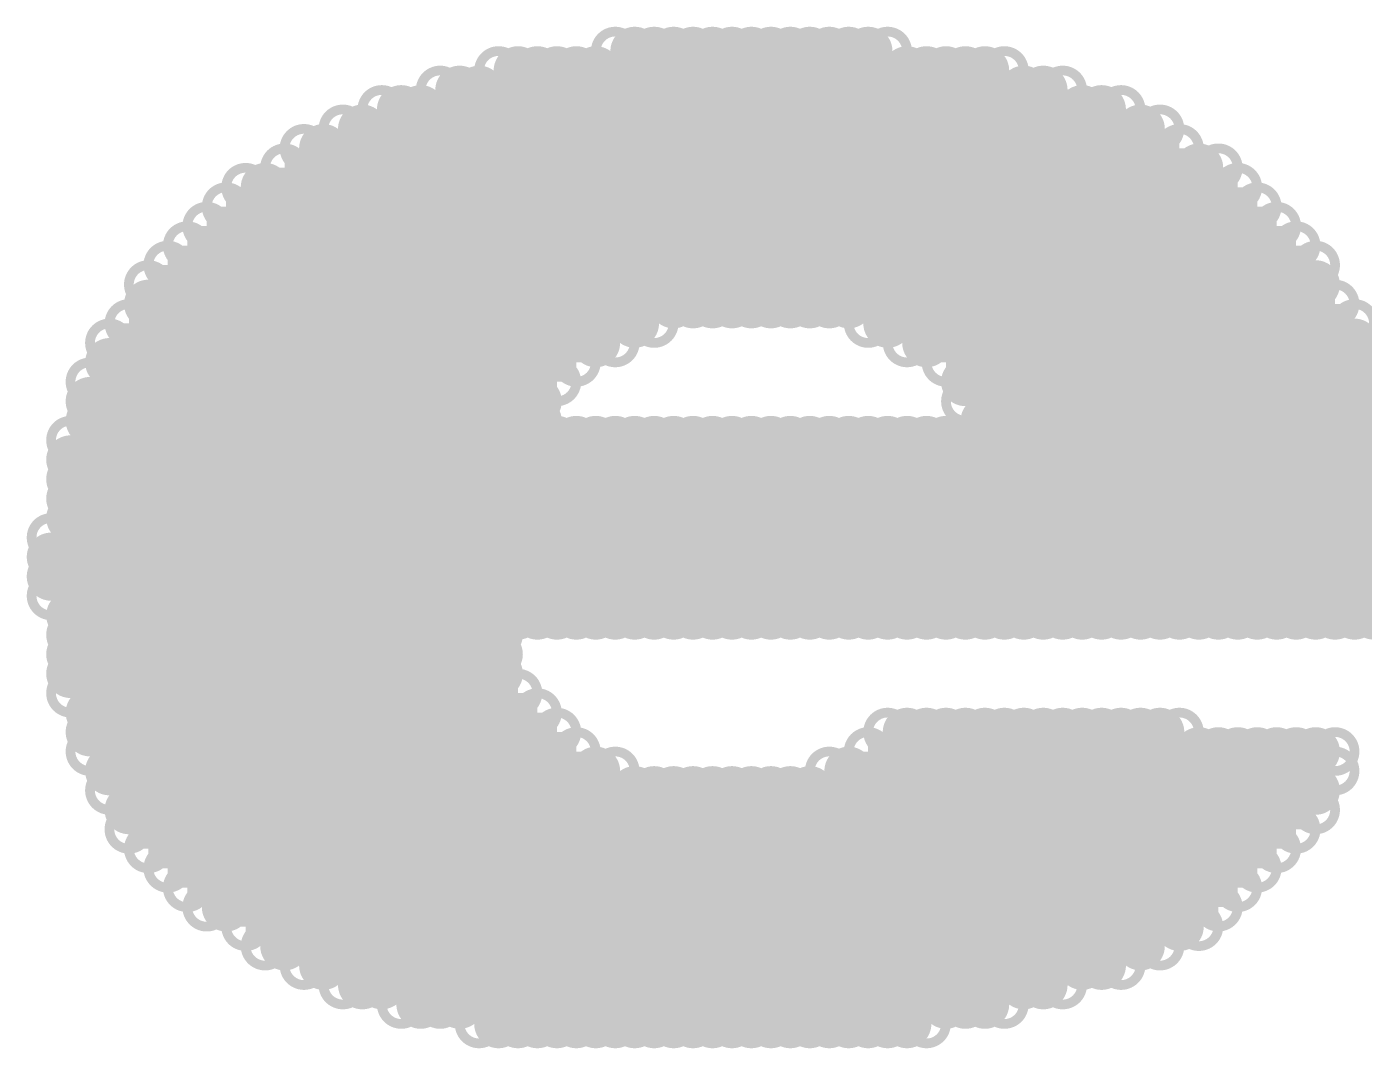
# Model space of a CAD drawing. Extents: x 38 to 5678, y 159 to 4392.
# Drawn here: x 4032.5 to 4170, y 2903.5 to 3008.5 of the extents above; entities that cross this region are included whole.
import ezdxf

# ---------------------------------------------------------------- set-up
doc = ezdxf.new("R2010")
doc.units = 0
doc.layers.add('BOARD_GEOMETRY_SILKSCREEN_TOP', color=1, linetype='CONTINUOUS')

msp = doc.modelspace()

# ---------------------------------------------------------------- linework, layer by layer
at = {"layer": 'BOARD_GEOMETRY_SILKSCREEN_TOP', "const_width": 4}
for points in [[(4092.5, 3006, 1.004911), (4093.5, 3006, 0.995113)], [(4092.5, 3006, 1.004911), (4093.5, 3006, 0.995113)], [(4094.5, 3006, 1.004911), (4095.5, 3006, 0.995113)], [(4096.5, 3006, 1.004911), (4097.5, 3006, 0.995113)], [(4098.5, 3006, 1.004911), (4099.5, 3006, 0.995113)], [(4100.5, 3006, 1.004911), (4101.5, 3006, 0.995113)], [(4102.5, 3006, 1.004911), (4103.5, 3006, 0.995113)], [(4104.5, 3006, 1.004911), (4105.5, 3006, 0.995113)], [(4106.5, 3006, 1.004911), (4107.5, 3006, 0.995113)], [(4108.5, 3006, 1.004911), (4109.5, 3006, 0.995113)], [(4110.5, 3006, 1.004911), (4111.5, 3006, 0.995113)], [(4112.5, 3006, 1.004911), (4113.5, 3006, 0.995113)], [(4114.5, 3006, 1.004911), (4115.5, 3006, 0.995113)], [(4116.5, 3006, 1.004911), (4117.5, 3006, 0.995113)], [(4118.5, 3006, 1.004911), (4119.5, 3006, 0.995113)], [(4120.5, 3006, 1.004911), (4121.5, 3006, 0.995113)], [(4120.5, 3006, 1.004911), (4121.5, 3006, 0.995113)], [(4080.5, 3004, 1.004911), (4081.5, 3004, 0.995113)], [(4080.5, 3004, 1.004911), (4081.5, 3004, 0.995113)], [(4082.5, 3004, 1.004911), (4083.5, 3004, 0.995113)], [(4084.5, 3004, 1.004911), (4085.5, 3004, 0.995113)], [(4086.5, 3004, 1.004911), (4087.5, 3004, 0.995113)], [(4088.5, 3004, 1.004911), (4089.5, 3004, 0.995113)], [(4090.5, 3004, 1.004911), (4091.5, 3004, 0.995113)], [(4122.5, 3004, 1.004911), (4123.5, 3004, 0.995113)], [(4124.5, 3004, 1.004911), (4125.5, 3004, 0.995113)], [(4126.5, 3004, 1.004911), (4127.5, 3004, 0.995113)], [(4128.5, 3004, 1.004911), (4129.5, 3004, 0.995113)], [(4130.5, 3004, 1.004911), (4131.5, 3004, 0.995113)], [(4132.5, 3004, 1.004911), (4133.5, 3004, 0.995113)], [(4132.5, 3004, 1.004911), (4133.5, 3004, 0.995113)], [(4074.5, 3002, 1.004911), (4075.5, 3002, 0.995113)], [(4074.5, 3002, 1.004911), (4075.5, 3002, 0.995113)], [(4076.5, 3002, 1.004911), (4077.5, 3002, 0.995113)], [(4078.5, 3002, 1.004911), (4079.5, 3002, 0.995113)], [(4134.5, 3002, 1.004911), (4135.5, 3002, 0.995113)], [(4136.5, 3002, 1.004911), (4137.5, 3002, 0.995113)], [(4138.5, 3002, 1.004911), (4139.5, 3002, 0.995113)], [(4138.5, 3002, 1.004911), (4139.5, 3002, 0.995113)], [(4068.5, 3000, 1.004911), (4069.5, 3000, 0.995113)], [(4068.5, 3000, 1.004911), (4069.5, 3000, 0.995113)], [(4070.5, 3000, 1.004911), (4071.5, 3000, 0.995113)], [(4072.5, 3000, 1.004911), (4073.5, 3000, 0.995113)], [(4140.5, 3000, 1.004911), (4141.5, 3000, 0.995113)], [(4142.5, 3000, 1.004911), (4143.5, 3000, 0.995113)], [(4144.5, 3000, 1.004911), (4145.5, 3000, 0.995113)], [(4144.5, 3000, 1.004911), (4145.5, 3000, 0.995113)], [(4064.5, 2998, 1.004911), (4065.5, 2998, 0.995113)], [(4064.5, 2998, 1.004911), (4065.5, 2998, 0.995113)], [(4066.5, 2998, 1.004911), (4067.5, 2998, 0.995113)], [(4146.5, 2998, 1.004911), (4147.5, 2998, 0.995113)], [(4148.5, 2998, 1.004911), (4149.5, 2998, 0.995113)], [(4148.5, 2998, 1.004911), (4149.5, 2998, 0.995113)], [(4060.5, 2996, 1.004911), (4061.5, 2996, 0.995113)], [(4060.5, 2996, 1.004911), (4061.5, 2996, 0.995113)], [(4062.5, 2996, 1.004911), (4063.5, 2996, 0.995113)], [(4150.5, 2996, 1.004911), (4151.5, 2996, 0.995113)], [(4150.5, 2996, 1.004911), (4151.5, 2996, 0.995113)], [(4058.5, 2994, 1.004911), (4059.5, 2994, 0.995113)], [(4058.5, 2994, 1.004911), (4059.5, 2994, 0.995113)], [(4152.5, 2994, 1.004911), (4153.5, 2994, 0.995113)], [(4154.5, 2994, 1.004911), (4155.5, 2994, 0.995113)], [(4154.5, 2994, 1.004911), (4155.5, 2994, 0.995113)], [(4054.5, 2992, 1.004911), (4055.5, 2992, 0.995113)], [(4054.5, 2992, 1.004911), (4055.5, 2992, 0.995113)], [(4056.5, 2992, 1.004911), (4057.5, 2992, 0.995113)], [(4156.5, 2992, 1.004911), (4157.5, 2992, 0.995113)], [(4156.5, 2992, 1.004911), (4157.5, 2992, 0.995113)], [(4052.5, 2990, 1.004911), (4053.5, 2990, 0.995113)], [(4052.5, 2990, 1.004911), (4053.5, 2990, 0.995113)], [(4158.5, 2990, 1.004911), (4159.5, 2990, 0.995113)], [(4158.5, 2990, 1.004911), (4159.5, 2990, 0.995113)], [(4050.5, 2988, 1.004911), (4051.5, 2988, 0.995113)], [(4050.5, 2988, 1.004911), (4051.5, 2988, 0.995113)], [(4160.5, 2988, 1.004911), (4161.5, 2988, 0.995113)], [(4160.5, 2988, 1.004911), (4161.5, 2988, 0.995113)], [(4048.5, 2986, 1.004911), (4049.5, 2986, 0.995113)], [(4048.5, 2986, 1.004911), (4049.5, 2986, 0.995113)], [(4162.5, 2986, 1.004911), (4163.5, 2986, 0.995113)], [(4162.5, 2986, 1.004911), (4163.5, 2986, 0.995113)], [(4046.5, 2984, 1.004911), (4047.5, 2984, 0.995113)], [(4046.5, 2984, 1.004911), (4047.5, 2984, 0.995113)], [(4164.5, 2984, 1.004911), (4165.5, 2984, 0.995113)], [(4164.5, 2984, 1.004911), (4165.5, 2984, 0.995113)], [(4044.5, 2982, 1.004911), (4045.5, 2982, 0.995113)], [(4044.5, 2982, 1.004911), (4045.5, 2982, 0.995113)], [(4164.5, 2982, 1.004911), (4165.5, 2982, 0.995113)], [(4044.5, 2980, 1.004911), (4045.5, 2980, 0.995113)], [(4098.5, 2980, 1.004911), (4099.5, 2980, 0.995113)], [(4100.5, 2980, 1.004911), (4101.5, 2980, 0.995113)], [(4102.5, 2980, 1.004911), (4103.5, 2980, 0.995113)], [(4104.5, 2980, 1.004911), (4105.5, 2980, 0.995113)], [(4106.5, 2980, 1.004911), (4107.5, 2980, 0.995113)], [(4108.5, 2980, 1.004911), (4109.5, 2980, 0.995113)], [(4110.5, 2980, 1.004911), (4111.5, 2980, 0.995113)], [(4112.5, 2980, 1.004911), (4113.5, 2980, 0.995113)], [(4114.5, 2980, 1.004911), (4115.5, 2980, 0.995113)], [(4116.5, 2980, 1.004911), (4117.5, 2980, 0.995113)], [(4166.5, 2980, 1.004911), (4167.5, 2980, 0.995113)], [(4166.5, 2980, 1.004911), (4167.5, 2980, 0.995113)], [(4042.5, 2978, 1.004911), (4043.5, 2978, 0.995113)], [(4042.5, 2978, 1.004911), (4043.5, 2978, 0.995113)], [(4094.5, 2978, 1.004911), (4095.5, 2978, 0.995113)], [(4096.5, 2978, 1.004911), (4097.5, 2978, 0.995113)], [(4096.5, 2978, 1.004911), (4097.5, 2978, 0.995113)], [(4118.5, 2978, 1.004911), (4119.5, 2978, 0.995113)], [(4118.5, 2978, 1.004911), (4119.5, 2978, 0.995113)], [(4120.5, 2978, 1.004911), (4121.5, 2978, 0.995113)], [(4168.5, 2978, 1.004911), (4169.5, 2978, 0.995113)], [(4168.5, 2978, 1.004911), (4169.5, 2978, 0.995113)], [(4040.5, 2976, 1.004911), (4041.5, 2976, 0.995113)], [(4040.5, 2976, 1.004911), (4041.5, 2976, 0.995113)], [(4090.5, 2976, 1.004911), (4091.5, 2976, 0.995113)], [(4092.5, 2976, 1.004911), (4093.5, 2976, 0.995113)], [(4092.5, 2976, 1.004911), (4093.5, 2976, 0.995113)], [(4122.5, 2976, 1.004911), (4123.5, 2976, 0.995113)], [(4122.5, 2976, 1.004911), (4123.5, 2976, 0.995113)], [(4124.5, 2976, 1.004911), (4125.5, 2976, 0.995113)], [(4168.5, 2976, 1.004911), (4169.5, 2976, 0.995113)], [(4040.5, 2974, 1.004911), (4041.5, 2974, 0.995113)], [(4088.5, 2974, 1.004911), (4089.5, 2974, 0.995113)], [(4088.5, 2974, 1.004911), (4089.5, 2974, 0.995113)], [(4126.5, 2974, 1.004911), (4127.5, 2974, 0.995113)], [(4126.5, 2974, 1.004911), (4127.5, 2974, 0.995113)], [(4168.5, 2974, 1.004911), (4169.5, 2974, 0.995113)], [(4038.5, 2972, 1.004911), (4039.5, 2972, 0.995113)], [(4038.5, 2972, 1.004911), (4039.5, 2972, 0.995113)], [(4086.5, 2972, 1.004911), (4087.5, 2972, 0.995113)], [(4086.5, 2972, 1.004911), (4087.5, 2972, 0.995113)], [(4128.5, 2972, 1.004911), (4129.5, 2972, 0.995113)], [(4170.5, 2972, 1.004911), (4171.5, 2972, 0.995113)], [(4170.5, 2972, 1.004911), (4171.5, 2972, 0.995113)], [(4038.5, 2970, 1.004911), (4039.5, 2970, 0.995113)], [(4084.5, 2970, 1.004911), (4085.5, 2970, 0.995113)], [(4128.5, 2970, 1.004911), (4129.5, 2970, 0.995113)], [(4128.5, 2970, 1.004911), (4129.5, 2970, 0.995113)], [(4170.5, 2970, 1.004911), (4171.5, 2970, 0.995113)], [(4038.5, 2968, 1.004911), (4039.5, 2968, 0.995113)], [(4084.5, 2968, 1.004911), (4085.5, 2968, 0.995113)], [(4130.5, 2968, 1.004911), (4131.5, 2968, 0.995113)], [(4170.5, 2968, 1.004911), (4171.5, 2968, 0.995113)], [(4036.5, 2966, 1.004911), (4037.5, 2966, 0.995113)], [(4036.5, 2966, 1.004911), (4037.5, 2966, 0.995113)], [(4086.5, 2966, 1.004911), (4087.5, 2966, 0.995113)], [(4088.5, 2966, 1.004911), (4089.5, 2966, 0.995113)], [(4090.5, 2966, 1.004911), (4091.5, 2966, 0.995113)], [(4092.5, 2966, 1.004911), (4093.5, 2966, 0.995113)], [(4094.5, 2966, 1.004911), (4095.5, 2966, 0.995113)], [(4096.5, 2966, 1.004911), (4097.5, 2966, 0.995113)], [(4098.5, 2966, 1.004911), (4099.5, 2966, 0.995113)], [(4100.5, 2966, 1.004911), (4101.5, 2966, 0.995113)], [(4102.5, 2966, 1.004911), (4103.5, 2966, 0.995113)], [(4104.5, 2966, 1.004911), (4105.5, 2966, 0.995113)], [(4106.5, 2966, 1.004911), (4107.5, 2966, 0.995113)], [(4108.5, 2966, 1.004911), (4109.5, 2966, 0.995113)], [(4110.5, 2966, 1.004911), (4111.5, 2966, 0.995113)], [(4112.5, 2966, 1.004911), (4113.5, 2966, 0.995113)], [(4114.5, 2966, 1.004911), (4115.5, 2966, 0.995113)], [(4116.5, 2966, 1.004911), (4117.5, 2966, 0.995113)], [(4118.5, 2966, 1.004911), (4119.5, 2966, 0.995113)], [(4120.5, 2966, 1.004911), (4121.5, 2966, 0.995113)], [(4122.5, 2966, 1.004911), (4123.5, 2966, 0.995113)], [(4124.5, 2966, 1.004911), (4125.5, 2966, 0.995113)], [(4126.5, 2966, 1.004911), (4127.5, 2966, 0.995113)], [(4128.5, 2966, 1.004911), (4129.5, 2966, 0.995113)], [(4036.5, 2964, 1.004911), (4037.5, 2964, 0.995113)], [(4036.5, 2962, 1.004911), (4037.5, 2962, 0.995113)], [(4036.5, 2960, 1.004911), (4037.5, 2960, 0.995113)], [(4036.5, 2958, 1.004911), (4037.5, 2958, 0.995113)], [(4034.5, 2956, 1.004911), (4035.5, 2956, 0.995113)], [(4034.5, 2956, 1.004911), (4035.5, 2956, 0.995113)], [(4034.5, 2954, 1.004911), (4035.5, 2954, 0.995113)], [(4034.5, 2952, 1.004911), (4035.5, 2952, 0.995113)], [(4034.5, 2950, 1.004911), (4035.5, 2950, 0.995113)], [(4034.5, 2950, 1.004911), (4035.5, 2950, 0.995113)], [(4036.5, 2948, 1.004911), (4037.5, 2948, 0.995113)], [(4082.5, 2948, 1.004911), (4083.5, 2948, 0.995113)], [(4084.5, 2948, 1.004911), (4085.5, 2948, 0.995113)], [(4086.5, 2948, 1.004911), (4087.5, 2948, 0.995113)], [(4088.5, 2948, 1.004911), (4089.5, 2948, 0.995113)], [(4090.5, 2948, 1.004911), (4091.5, 2948, 0.995113)], [(4092.5, 2948, 1.004911), (4093.5, 2948, 0.995113)], [(4094.5, 2948, 1.004911), (4095.5, 2948, 0.995113)], [(4096.5, 2948, 1.004911), (4097.5, 2948, 0.995113)], [(4098.5, 2948, 1.004911), (4099.5, 2948, 0.995113)], [(4100.5, 2948, 1.004911), (4101.5, 2948, 0.995113)], [(4102.5, 2948, 1.004911), (4103.5, 2948, 0.995113)], [(4104.5, 2948, 1.004911), (4105.5, 2948, 0.995113)], [(4106.5, 2948, 1.004911), (4107.5, 2948, 0.995113)], [(4108.5, 2948, 1.004911), (4109.5, 2948, 0.995113)], [(4110.5, 2948, 1.004911), (4111.5, 2948, 0.995113)], [(4112.5, 2948, 1.004911), (4113.5, 2948, 0.995113)], [(4114.5, 2948, 1.004911), (4115.5, 2948, 0.995113)], [(4116.5, 2948, 1.004911), (4117.5, 2948, 0.995113)], [(4118.5, 2948, 1.004911), (4119.5, 2948, 0.995113)], [(4120.5, 2948, 1.004911), (4121.5, 2948, 0.995113)], [(4122.5, 2948, 1.004911), (4123.5, 2948, 0.995113)], [(4124.5, 2948, 1.004911), (4125.5, 2948, 0.995113)], [(4126.5, 2948, 1.004911), (4127.5, 2948, 0.995113)], [(4128.5, 2948, 1.004911), (4129.5, 2948, 0.995113)], [(4130.5, 2948, 1.004911), (4131.5, 2948, 0.995113)], [(4132.5, 2948, 1.004911), (4133.5, 2948, 0.995113)], [(4134.5, 2948, 1.004911), (4135.5, 2948, 0.995113)], [(4136.5, 2948, 1.004911), (4137.5, 2948, 0.995113)], [(4138.5, 2948, 1.004911), (4139.5, 2948, 0.995113)], [(4140.5, 2948, 1.004911), (4141.5, 2948, 0.995113)], [(4142.5, 2948, 1.004911), (4143.5, 2948, 0.995113)], [(4144.5, 2948, 1.004911), (4145.5, 2948, 0.995113)], [(4146.5, 2948, 1.004911), (4147.5, 2948, 0.995113)], [(4148.5, 2948, 1.004911), (4149.5, 2948, 0.995113)], [(4150.5, 2948, 1.004911), (4151.5, 2948, 0.995113)], [(4152.5, 2948, 1.004911), (4153.5, 2948, 0.995113)], [(4154.5, 2948, 1.004911), (4155.5, 2948, 0.995113)], [(4156.5, 2948, 1.004911), (4157.5, 2948, 0.995113)], [(4158.5, 2948, 1.004911), (4159.5, 2948, 0.995113)], [(4160.5, 2948, 1.004911), (4161.5, 2948, 0.995113)], [(4162.5, 2948, 1.004911), (4163.5, 2948, 0.995113)], [(4164.5, 2948, 1.004911), (4165.5, 2948, 0.995113)], [(4166.5, 2948, 1.004911), (4167.5, 2948, 0.995113)], [(4168.5, 2948, 1.004911), (4169.5, 2948, 0.995113)], [(4170.5, 2948, 1.004911), (4171.5, 2948, 0.995113)], [(4036.5, 2946, 1.004911), (4037.5, 2946, 0.995113)], [(4080.5, 2946, 1.004911), (4081.5, 2946, 0.995113)], [(4036.5, 2944, 1.004911), (4037.5, 2944, 0.995113)], [(4080.5, 2944, 1.004911), (4081.5, 2944, 0.995113)], [(4036.5, 2942, 1.004911), (4037.5, 2942, 0.995113)], [(4080.5, 2942, 1.004911), (4081.5, 2942, 0.995113)], [(4036.5, 2940, 1.004911), (4037.5, 2940, 0.995113)], [(4036.5, 2940, 1.004911), (4037.5, 2940, 0.995113)], [(4082.5, 2940, 1.004911), (4083.5, 2940, 0.995113)], [(4082.5, 2940, 1.004911), (4083.5, 2940, 0.995113)], [(4038.5, 2938, 1.004911), (4039.5, 2938, 0.995113)], [(4084.5, 2938, 1.004911), (4085.5, 2938, 0.995113)], [(4084.5, 2938, 1.004911), (4085.5, 2938, 0.995113)], [(4038.5, 2936, 1.004911), (4039.5, 2936, 0.995113)], [(4086.5, 2936, 1.004911), (4087.5, 2936, 0.995113)], [(4086.5, 2936, 1.004911), (4087.5, 2936, 0.995113)], [(4120.5, 2936, 1.004911), (4121.5, 2936, 0.995113)], [(4120.5, 2936, 1.004911), (4121.5, 2936, 0.995113)], [(4122.5, 2936, 1.004911), (4123.5, 2936, 0.995113)], [(4124.5, 2936, 1.004911), (4125.5, 2936, 0.995113)], [(4126.5, 2936, 1.004911), (4127.5, 2936, 0.995113)], [(4128.5, 2936, 1.004911), (4129.5, 2936, 0.995113)], [(4130.5, 2936, 1.004911), (4131.5, 2936, 0.995113)], [(4132.5, 2936, 1.004911), (4133.5, 2936, 0.995113)], [(4134.5, 2936, 1.004911), (4135.5, 2936, 0.995113)], [(4136.5, 2936, 1.004911), (4137.5, 2936, 0.995113)], [(4138.5, 2936, 1.004911), (4139.5, 2936, 0.995113)], [(4140.5, 2936, 1.004911), (4141.5, 2936, 0.995113)], [(4142.5, 2936, 1.004911), (4143.5, 2936, 0.995113)], [(4144.5, 2936, 1.004911), (4145.5, 2936, 0.995113)], [(4146.5, 2936, 1.004911), (4147.5, 2936, 0.995113)], [(4148.5, 2936, 1.004911), (4149.5, 2936, 0.995113)], [(4150.5, 2936, 1.004911), (4151.5, 2936, 0.995113)], [(4150.5, 2936, 1.004911), (4151.5, 2936, 0.995113)], [(4038.5, 2934, 1.004911), (4039.5, 2934, 0.995113)], [(4038.5, 2934, 1.004911), (4039.5, 2934, 0.995113)], [(4088.5, 2934, 1.004911), (4089.5, 2934, 0.995113)], [(4088.5, 2934, 1.004911), (4089.5, 2934, 0.995113)], [(4118.5, 2934, 1.004911), (4119.5, 2934, 0.995113)], [(4118.5, 2934, 1.004911), (4119.5, 2934, 0.995113)], [(4152.5, 2934, 1.004911), (4153.5, 2934, 0.995113)], [(4154.5, 2934, 1.004911), (4155.5, 2934, 0.995113)], [(4156.5, 2934, 1.004911), (4157.5, 2934, 0.995113)], [(4158.5, 2934, 1.004911), (4159.5, 2934, 0.995113)], [(4160.5, 2934, 1.004911), (4161.5, 2934, 0.995113)], [(4162.5, 2934, 1.004911), (4163.5, 2934, 0.995113)], [(4164.5, 2934, 1.004911), (4165.5, 2934, 0.995113)], [(4166.5, 2934, 1.004911), (4167.5, 2934, 0.995113)], [(4040.5, 2932, 1.004911), (4041.5, 2932, 0.995113)], [(4090.5, 2932, 1.004911), (4091.5, 2932, 0.995113)], [(4092.5, 2932, 1.004911), (4093.5, 2932, 0.995113)], [(4092.5, 2932, 1.004911), (4093.5, 2932, 0.995113)], [(4114.5, 2932, 1.004911), (4115.5, 2932, 0.995113)], [(4114.5, 2932, 1.004911), (4115.5, 2932, 0.995113)], [(4116.5, 2932, 1.004911), (4117.5, 2932, 0.995113)], [(4166.5, 2932, 1.004911), (4167.5, 2932, 0.995113)], [(4040.5, 2930, 1.004911), (4041.5, 2930, 0.995113)], [(4040.5, 2930, 1.004911), (4041.5, 2930, 0.995113)], [(4094.5, 2930, 1.004911), (4095.5, 2930, 0.995113)], [(4096.5, 2930, 1.004911), (4097.5, 2930, 0.995113)], [(4098.5, 2930, 1.004911), (4099.5, 2930, 0.995113)], [(4100.5, 2930, 1.004911), (4101.5, 2930, 0.995113)], [(4102.5, 2930, 1.004911), (4103.5, 2930, 0.995113)], [(4104.5, 2930, 1.004911), (4105.5, 2930, 0.995113)], [(4106.5, 2930, 1.004911), (4107.5, 2930, 0.995113)], [(4108.5, 2930, 1.004911), (4109.5, 2930, 0.995113)], [(4110.5, 2930, 1.004911), (4111.5, 2930, 0.995113)], [(4112.5, 2930, 1.004911), (4113.5, 2930, 0.995113)], [(4164.5, 2930, 1.004911), (4165.5, 2930, 0.995113)], [(4042.5, 2928, 1.004911), (4043.5, 2928, 0.995113)], [(4164.5, 2928, 1.004911), (4165.5, 2928, 0.995113)], [(4164.5, 2928, 1.004911), (4165.5, 2928, 0.995113)], [(4042.5, 2926, 1.004911), (4043.5, 2926, 0.995113)], [(4042.5, 2926, 1.004911), (4043.5, 2926, 0.995113)], [(4162.5, 2926, 1.004911), (4163.5, 2926, 0.995113)], [(4162.5, 2926, 1.004911), (4163.5, 2926, 0.995113)], [(4044.5, 2924, 1.004911), (4045.5, 2924, 0.995113)], [(4044.5, 2924, 1.004911), (4045.5, 2924, 0.995113)], [(4160.5, 2924, 1.004911), (4161.5, 2924, 0.995113)], [(4160.5, 2924, 1.004911), (4161.5, 2924, 0.995113)], [(4046.5, 2922, 1.004911), (4047.5, 2922, 0.995113)], [(4046.5, 2922, 1.004911), (4047.5, 2922, 0.995113)], [(4158.5, 2922, 1.004911), (4159.5, 2922, 0.995113)], [(4158.5, 2922, 1.004911), (4159.5, 2922, 0.995113)], [(4048.5, 2920, 1.004911), (4049.5, 2920, 0.995113)], [(4048.5, 2920, 1.004911), (4049.5, 2920, 0.995113)], [(4156.5, 2920, 1.004911), (4157.5, 2920, 0.995113)], [(4156.5, 2920, 1.004911), (4157.5, 2920, 0.995113)], [(4050.5, 2918, 1.004911), (4051.5, 2918, 0.995113)], [(4050.5, 2918, 1.004911), (4051.5, 2918, 0.995113)], [(4052.5, 2918, 1.004911), (4053.5, 2918, 0.995113)], [(4154.5, 2918, 1.004911), (4155.5, 2918, 0.995113)], [(4154.5, 2918, 1.004911), (4155.5, 2918, 0.995113)], [(4054.5, 2916, 1.004911), (4055.5, 2916, 0.995113)], [(4054.5, 2916, 1.004911), (4055.5, 2916, 0.995113)], [(4150.5, 2916, 1.004911), (4151.5, 2916, 0.995113)], [(4152.5, 2916, 1.004911), (4153.5, 2916, 0.995113)], [(4152.5, 2916, 1.004911), (4153.5, 2916, 0.995113)], [(4056.5, 2914, 1.004911), (4057.5, 2914, 0.995113)], [(4056.5, 2914, 1.004911), (4057.5, 2914, 0.995113)], [(4058.5, 2914, 1.004911), (4059.5, 2914, 0.995113)], [(4146.5, 2914, 1.004911), (4147.5, 2914, 0.995113)], [(4148.5, 2914, 1.004911), (4149.5, 2914, 0.995113)], [(4148.5, 2914, 1.004911), (4149.5, 2914, 0.995113)], [(4060.5, 2912, 1.004911), (4061.5, 2912, 0.995113)], [(4060.5, 2912, 1.004911), (4061.5, 2912, 0.995113)], [(4062.5, 2912, 1.004911), (4063.5, 2912, 0.995113)], [(4140.5, 2912, 1.004911), (4141.5, 2912, 0.995113)], [(4142.5, 2912, 1.004911), (4143.5, 2912, 0.995113)], [(4144.5, 2912, 1.004911), (4145.5, 2912, 0.995113)], [(4144.5, 2912, 1.004911), (4145.5, 2912, 0.995113)], [(4064.5, 2910, 1.004911), (4065.5, 2910, 0.995113)], [(4064.5, 2910, 1.004911), (4065.5, 2910, 0.995113)], [(4066.5, 2910, 1.004911), (4067.5, 2910, 0.995113)], [(4068.5, 2910, 1.004911), (4069.5, 2910, 0.995113)], [(4134.5, 2910, 1.004911), (4135.5, 2910, 0.995113)], [(4136.5, 2910, 1.004911), (4137.5, 2910, 0.995113)], [(4138.5, 2910, 1.004911), (4139.5, 2910, 0.995113)], [(4138.5, 2910, 1.004911), (4139.5, 2910, 0.995113)], [(4070.5, 2908, 1.004911), (4071.5, 2908, 0.995113)], [(4070.5, 2908, 1.004911), (4071.5, 2908, 0.995113)], [(4072.5, 2908, 1.004911), (4073.5, 2908, 0.995113)], [(4074.5, 2908, 1.004911), (4075.5, 2908, 0.995113)], [(4076.5, 2908, 1.004911), (4077.5, 2908, 0.995113)], [(4126.5, 2908, 1.004911), (4127.5, 2908, 0.995113)], [(4128.5, 2908, 1.004911), (4129.5, 2908, 0.995113)], [(4130.5, 2908, 1.004911), (4131.5, 2908, 0.995113)], [(4132.5, 2908, 1.004911), (4133.5, 2908, 0.995113)], [(4132.5, 2908, 1.004911), (4133.5, 2908, 0.995113)], [(4078.5, 2906, 1.004911), (4079.5, 2906, 0.995113)], [(4078.5, 2906, 1.004911), (4079.5, 2906, 0.995113)], [(4080.5, 2906, 1.004911), (4081.5, 2906, 0.995113)], [(4082.5, 2906, 1.004911), (4083.5, 2906, 0.995113)], [(4084.5, 2906, 1.004911), (4085.5, 2906, 0.995113)], [(4086.5, 2906, 1.004911), (4087.5, 2906, 0.995113)], [(4088.5, 2906, 1.004911), (4089.5, 2906, 0.995113)], [(4090.5, 2906, 1.004911), (4091.5, 2906, 0.995113)], [(4092.5, 2906, 1.004911), (4093.5, 2906, 0.995113)], [(4094.5, 2906, 1.004911), (4095.5, 2906, 0.995113)], [(4096.5, 2906, 1.004911), (4097.5, 2906, 0.995113)], [(4098.5, 2906, 1.004911), (4099.5, 2906, 0.995113)], [(4100.5, 2906, 1.004911), (4101.5, 2906, 0.995113)], [(4102.5, 2906, 1.004911), (4103.5, 2906, 0.995113)], [(4104.5, 2906, 1.004911), (4105.5, 2906, 0.995113)], [(4106.5, 2906, 1.004911), (4107.5, 2906, 0.995113)], [(4108.5, 2906, 1.004911), (4109.5, 2906, 0.995113)], [(4110.5, 2906, 1.004911), (4111.5, 2906, 0.995113)], [(4112.5, 2906, 1.004911), (4113.5, 2906, 0.995113)], [(4114.5, 2906, 1.004911), (4115.5, 2906, 0.995113)], [(4116.5, 2906, 1.004911), (4117.5, 2906, 0.995113)], [(4118.5, 2906, 1.004911), (4119.5, 2906, 0.995113)], [(4120.5, 2906, 1.004911), (4121.5, 2906, 0.995113)], [(4122.5, 2906, 1.004911), (4123.5, 2906, 0.995113)], [(4124.5, 2906, 1.004911), (4125.5, 2906, 0.995113)], [(4124.5, 2906, 1.004911), (4125.5, 2906, 0.995113)]]:
    msp.add_lwpolyline(points, format="xyb", close=True, dxfattribs=at)
for points in [[(4093, 3006), (4121, 3006)], [(4093, 2976), (4093, 3006)], [(4095, 2978), (4095, 3006)], [(4097, 2978), (4097, 3006)], [(4099, 2980), (4099, 3006)], [(4101, 2980), (4101, 3006)], [(4103, 2980), (4103, 3006)], [(4105, 2980), (4105, 3006)], [(4107, 2980), (4107, 3006)], [(4109, 2980), (4109, 3006)], [(4111, 2980), (4111, 3006)], [(4113, 2980), (4113, 3006)], [(4115, 2980), (4115, 3006)], [(4117, 2980), (4117, 3006)], [(4119, 2978), (4119, 3006)], [(4121, 2978), (4121, 3006)], [(4081, 3004), (4133, 3004)], [(4081, 2906), (4081, 3004)], [(4083, 2948), (4083, 3004)], [(4085, 2948), (4085, 3004)], [(4087, 2972), (4087, 3004)], [(4089, 2974), (4089, 3004)], [(4091, 2976), (4091, 3004)], [(4123, 2976), (4123, 3004)], [(4125, 2976), (4125, 3004)], [(4127, 2974), (4127, 3004)], [(4129, 2970), (4129, 3004)], [(4131, 2948), (4131, 3004)], [(4133, 2948), (4133, 3004)], [(4075, 3002), (4139, 3002)], [(4075, 2908), (4075, 3002)], [(4077, 2908), (4077, 3002)], [(4079, 2906), (4079, 3002)], [(4135, 2948), (4135, 3002)], [(4137, 2948), (4137, 3002)], [(4139, 2948), (4139, 3002)], [(4069, 3000), (4145, 3000)], [(4069, 2910), (4069, 3000)], [(4071, 2908), (4071, 3000)], [(4073, 2908), (4073, 3000)], [(4141, 2948), (4141, 3000)], [(4143, 2948), (4143, 3000)], [(4145, 2948), (4145, 3000)], [(4065, 2998), (4149, 2998)], [(4065, 2910), (4065, 2998)], [(4067, 2910), (4067, 2998)], [(4147, 2948), (4147, 2998)], [(4149, 2948), (4149, 2998)], [(4061, 2996), (4151, 2996)], [(4061, 2912), (4061, 2996)], [(4063, 2912), (4063, 2996)], [(4151, 2948), (4151, 2996)], [(4059, 2994), (4155, 2994)], [(4059, 2914), (4059, 2994)], [(4153, 2948), (4153, 2994)], [(4155, 2948), (4155, 2994)], [(4055, 2992), (4157, 2992)], [(4055, 2916), (4055, 2992)], [(4057, 2914), (4057, 2992)], [(4157, 2948), (4157, 2992)], [(4053, 2990), (4159, 2990)], [(4053, 2918), (4053, 2990)], [(4159, 2948), (4159, 2990)], [(4051, 2988), (4161, 2988)], [(4051, 2918), (4051, 2988)], [(4161, 2948), (4161, 2988)], [(4049, 2986), (4163, 2986)], [(4049, 2920), (4049, 2986)], [(4163, 2948), (4163, 2986)], [(4047, 2984), (4165, 2984)], [(4047, 2922), (4047, 2984)], [(4165, 2948), (4165, 2984)], [(4045, 2982), (4165, 2982)], [(4045, 2924), (4045, 2982)], [(4045, 2980), (4167, 2980)], [(4167, 2948), (4167, 2980)], [(4043, 2978), (4097, 2978)], [(4043, 2926), (4043, 2978)], [(4119, 2978), (4169, 2978)], [(4169, 2948), (4169, 2978)], [(4041, 2976), (4093, 2976)], [(4041, 2930), (4041, 2976)], [(4123, 2976), (4169, 2976)], [(4041, 2974), (4089, 2974)], [(4127, 2974), (4169, 2974)], [(4039, 2972), (4087, 2972)], [(4039, 2934), (4039, 2972)], [(4129, 2972), (4171, 2972)], [(4171, 2948), (4171, 2972)], [(4039, 2970), (4085, 2970)], [(4129, 2970), (4171, 2970)], [(4039, 2968), (4085, 2968)], [(4131, 2968), (4171, 2968)], [(4037, 2966), (4173, 2966)], [(4037, 2940), (4037, 2966)], [(4087, 2948), (4087, 2966)], [(4089, 2948), (4089, 2966)], [(4091, 2948), (4091, 2966)], [(4093, 2948), (4093, 2966)], [(4095, 2948), (4095, 2966)], [(4097, 2948), (4097, 2966)], [(4099, 2948), (4099, 2966)], [(4101, 2948), (4101, 2966)], [(4103, 2948), (4103, 2966)], [(4105, 2948), (4105, 2966)], [(4107, 2948), (4107, 2966)], [(4109, 2948), (4109, 2966)], [(4111, 2948), (4111, 2966)], [(4113, 2948), (4113, 2966)], [(4115, 2948), (4115, 2966)], [(4117, 2948), (4117, 2966)], [(4119, 2948), (4119, 2966)], [(4121, 2948), (4121, 2966)], [(4123, 2948), (4123, 2966)], [(4125, 2948), (4125, 2966)], [(4127, 2948), (4127, 2966)], [(4129, 2948), (4129, 2966)], [(4037, 2964), (4173, 2964)], [(4037, 2962), (4173, 2962)], [(4037, 2960), (4173, 2960)], [(4037, 2958), (4173, 2958)], [(4035, 2956), (4173, 2956)], [(4035, 2950), (4035, 2956)], [(4035, 2954), (4173, 2954)], [(4035, 2952), (4173, 2952)], [(4035, 2950), (4173, 2950)], [(4037, 2948), (4173, 2948)], [(4037, 2946), (4081, 2946)], [(4037, 2944), (4081, 2944)], [(4037, 2942), (4081, 2942)], [(4037, 2940), (4083, 2940)], [(4083, 2906), (4083, 2940)], [(4039, 2938), (4085, 2938)], [(4085, 2906), (4085, 2938)], [(4039, 2936), (4087, 2936)], [(4087, 2906), (4087, 2936)], [(4121, 2936), (4151, 2936)], [(4121, 2906), (4121, 2936)], [(4123, 2906), (4123, 2936)], [(4125, 2906), (4125, 2936)], [(4127, 2908), (4127, 2936)], [(4129, 2908), (4129, 2936)], [(4131, 2908), (4131, 2936)], [(4133, 2908), (4133, 2936)], [(4135, 2910), (4135, 2936)], [(4137, 2910), (4137, 2936)], [(4139, 2910), (4139, 2936)], [(4141, 2912), (4141, 2936)], [(4143, 2912), (4143, 2936)], [(4145, 2912), (4145, 2936)], [(4147, 2914), (4147, 2936)], [(4149, 2914), (4149, 2936)], [(4151, 2916), (4151, 2936)], [(4039, 2934), (4089, 2934)], [(4089, 2906), (4089, 2934)], [(4119, 2934), (4167, 2934)], [(4119, 2906), (4119, 2934)], [(4153, 2916), (4153, 2934)], [(4155, 2918), (4155, 2934)], [(4157, 2920), (4157, 2934)], [(4159, 2922), (4159, 2934)], [(4161, 2924), (4161, 2934)], [(4163, 2926), (4163, 2934)], [(4165, 2928), (4165, 2934)], [(4041, 2932), (4093, 2932)], [(4091, 2906), (4091, 2932)], [(4093, 2906), (4093, 2932)], [(4115, 2932), (4167, 2932)], [(4115, 2906), (4115, 2932)], [(4117, 2906), (4117, 2932)], [(4041, 2930), (4165, 2930)], [(4095, 2906), (4095, 2930)], [(4097, 2906), (4097, 2930)], [(4099, 2906), (4099, 2930)], [(4101, 2906), (4101, 2930)], [(4103, 2906), (4103, 2930)], [(4105, 2906), (4105, 2930)], [(4107, 2906), (4107, 2930)], [(4109, 2906), (4109, 2930)], [(4111, 2906), (4111, 2930)], [(4113, 2906), (4113, 2930)], [(4043, 2928), (4165, 2928)], [(4043, 2926), (4163, 2926)], [(4045, 2924), (4161, 2924)], [(4047, 2922), (4159, 2922)], [(4049, 2920), (4157, 2920)], [(4051, 2918), (4155, 2918)], [(4055, 2916), (4153, 2916)], [(4057, 2914), (4149, 2914)], [(4061, 2912), (4145, 2912)], [(4065, 2910), (4139, 2910)], [(4071, 2908), (4133, 2908)], [(4079, 2906), (4125, 2906)]]:
    msp.add_lwpolyline(points, dxfattribs=at)

doc.saveas('drawing.dxf')
